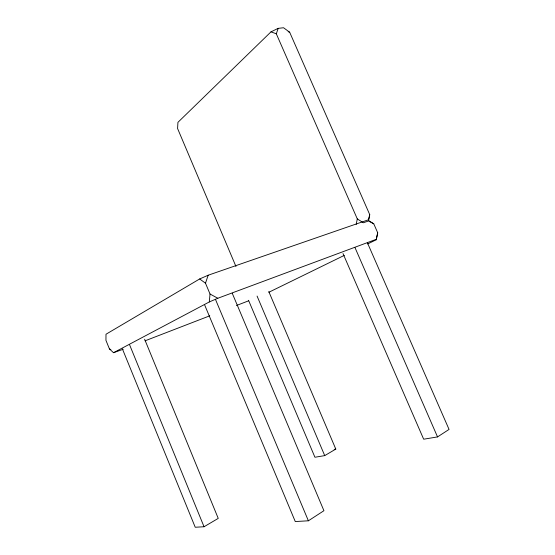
<?xml version="1.0" encoding="UTF-8"?>
<svg xmlns="http://www.w3.org/2000/svg" width="555" height="555" viewBox="0 0 555 555"><rect width="100%" height="100%" fill="white"/><g stroke="black" fill="none" stroke-linecap="round" stroke-linejoin="round"><path stroke-width="0.83" d="M113.518 352.702L209.297 301.955L210.026 294.011L205.496 283.203L199.661 278.964L105.998 334.242L105.943 340.34L109.432 348.908L113.518 352.702L123.21 349.255M367.653 243.957L376.207 239.774L377.712 232.802L373.772 223.825L367.826 219.981L208.146 275.231L199.661 278.964M356.192 224.442L357.288 218.892L276.314 33.806L278.18 28.354L283.536 27.75L289.668 32.232L369.741 214.653L368.451 220.925M376.207 239.774L377.712 232.802M369.741 214.653L368.298 221.05L363.324 222.777L357.288 218.892M205.496 283.203L208.146 275.231M278.18 28.354L271.006 31.836L177.94 122.336L177.579 128.51L235.958 266.469M204.739 305.153L295.267 521.547L308.386 520.798L323.926 510.704L232.233 293.234M343.004 253.566L423.666 439.206L437.534 436.91L449.057 429.424L367.5 242.993M122.371 348.824L195.228 527.25L204.046 526.75L218.24 518.384L144.619 339.223M248.529 300.283L314.921 457.244L324.724 455.62L335.796 449.092L268.786 291.562M268.877 292.249L344.322 255.369M209.297 301.955L217.817 298.264L376.304 239.302M145.049 340.825L209.748 315.83M236.43 305.521L248.564 300.838M334.152 449.377L335.796 449.092M288.156 31.677L289.668 32.232M271.006 31.836L276.314 33.806M109.432 348.908L110.875 349.608M369.311 221.438L373.772 223.825M210.026 294.011L217.817 298.264M355.006 247.627L437.534 436.91M257.069 296.065L324.724 455.62M215.493 299.457L308.386 520.798M129.662 344.96L204.046 526.75"/></g></svg>
